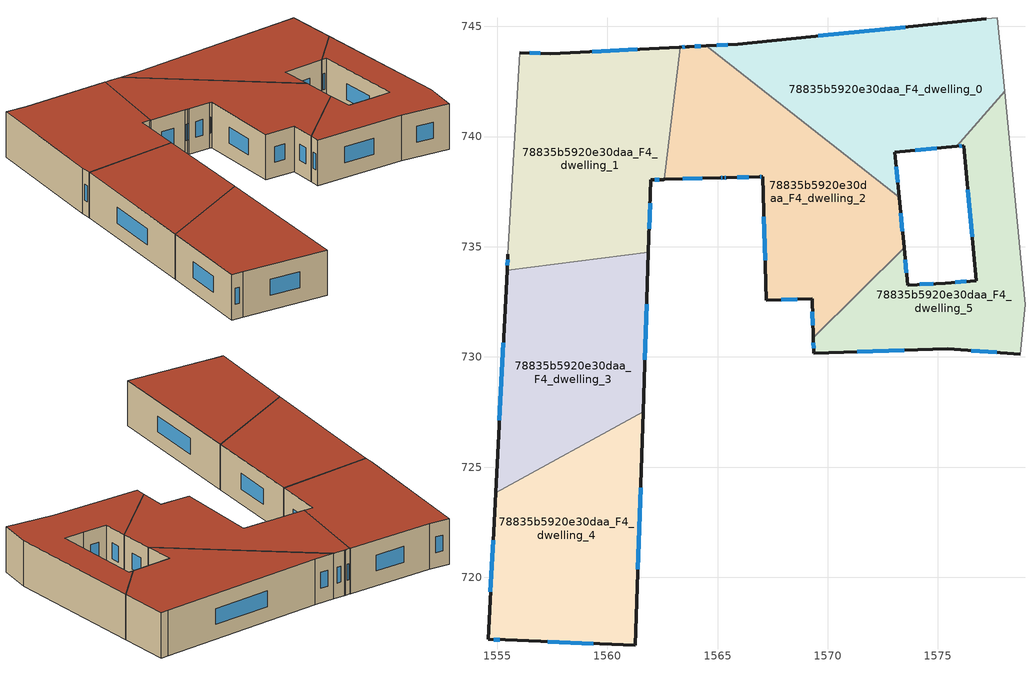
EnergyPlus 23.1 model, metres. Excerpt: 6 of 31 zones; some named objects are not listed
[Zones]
78835b5920e30daa_F4_dwelling_0
 floor to 78835b5920e30daa_F3_dwelling_0 (EU_floor_Construction): 1577.7,745.39 1578.02,742.05 1575.85,739.55 1573.05,739.29 1573.25,737.25 1564.5,744.12 1565.91,744.19 1577.19,745.34 z12
 wall outside (EU_wall_Construction): 1577.19,745.34 1565.91,744.19 1564.5,744.12 / 1573.25,737.25 1573.05,739.29 1575.85,739.55 z12:15
 wall adiabatic (EU_wall_Construction): 1578.02,742.05 1577.7,745.39 1577.19,745.34 z12:15
 wall to 78835b5920e30daa_F4_dwelling_5 (EU_wall_Construction): 1575.85,739.55 1578.02,742.05 z12:15
 wall to 78835b5920e30daa_F4_dwelling_2 (EU_wall_Construction): 1564.5,744.12 1573.25,737.25 z12:15
 window (EU_Window_Construction): 1573.52,744.97 1569.58,744.57 / 1573.96,739.38 1574.94,739.47 / 1573.18,737.92 1573.12,738.63 / 1565.45,744.17 1564.96,744.14 z12.98:14.02
 roof outside (EU_roof_Construction): 1575.85,739.55 1578.02,742.05 1577.7,745.39 1577.19,745.34 1565.91,744.19 1564.5,744.12 1573.25,737.25 1573.05,739.29 z15
78835b5920e30daa_F4_dwelling_1
 floor to 78835b5920e30daa_F3_dwelling_1 (EU_floor_Construction): 1563.3,744.06 1562.59,738.05 1562.54,738.05 1561.97,738.03 1561.86,734.75 1555.45,733.93 1555.48,734.65 1556.03,743.81 1557.41,743.75 1563.25,744.06 z12
 wall outside (EU_wall_Construction): 1561.86,734.75 1561.97,738.03 1562.54,738.05 1562.59,738.05 / 1555.48,734.65 1555.45,733.93 / 1563.3,744.06 1563.25,744.06 1557.41,743.75 1556.03,743.81 z12:15
 wall to 78835b5920e30daa_F4_dwelling_3 (EU_wall_Construction): 1555.45,733.93 1561.86,734.75 z12:15
 wall adiabatic (EU_wall_Construction): 1556.03,743.81 1555.48,734.65 z12:15
 wall to 78835b5920e30daa_F4_dwelling_2 (EU_wall_Construction): 1562.59,738.05 1563.3,744.06 z12:15
 window (EU_Window_Construction): 1562.16,738.04 1562.36,738.05 / 1561.9,735.82 1561.94,736.97 / 1555.47,734.42 1555.46,734.17 / 1556.96,743.77 1556.48,743.79 / 1561.35,743.96 1559.31,743.85 z12.98:14.02
 roof outside (EU_roof_Construction): 1561.86,734.75 1561.97,738.03 1562.54,738.05 1562.59,738.05 1563.3,744.06 1563.25,744.06 1557.41,743.75 1556.03,743.81 1555.48,734.65 1555.45,733.93 z15
78835b5920e30daa_F4_dwelling_2
 floor to 78835b5920e30daa_F3_dwelling_2 (EU_floor_Construction): 1573.25,737.25 1573.46,734.96 1569.34,730.86 1569.29,732.63 1567.21,732.57 1567.04,738.18 1566.89,738.18 1565.42,738.14 1565.27,738.13 1565.12,738.13 1562.59,738.05 1563.3,744.06 1563.61,744.08 1563.71,744.08 1564.5,744.12 z12
 wall outside (EU_wall_Construction): 1562.59,738.05 1565.12,738.13 1565.27,738.13 1565.42,738.14 1566.89,738.18 1567.04,738.18 1567.21,732.57 1569.29,732.63 1569.34,730.86 / 1564.5,744.12 1563.71,744.08 1563.61,744.08 1563.3,744.06 / 1573.46,734.96 1573.25,737.25 z12:15
 wall to 78835b5920e30daa_F4_dwelling_5 (EU_wall_Construction): 1569.34,730.86 1573.46,734.96 z12:15
 window (EU_Window_Construction): 1565.32,738.13 1565.37,738.13 / 1565.17,738.13 1565.22,738.13 / 1563.41,738.08 1564.3,738.1 / 1563.51,744.07 1563.4,744.06 / 1564.24,744.11 1563.96,744.09 / 1573.39,735.71 1573.32,736.51 / 1569.31,732.06 1569.33,731.44 / 1567.89,732.59 1568.62,732.61 / 1567.1,736.36 1567.16,734.4 / 1566.94,738.18 1566.99,738.18 / 1565.9,738.15 1566.41,738.17 z12.98:14.02
 roof outside (EU_roof_Construction): 1573.46,734.96 1573.25,737.25 1564.5,744.12 1563.71,744.08 1563.61,744.08 1563.3,744.06 1562.59,738.05 1565.12,738.13 1565.27,738.13 1565.42,738.14 1566.89,738.18 1567.04,738.18 1567.21,732.57 1569.29,732.63 1569.34,730.86 z15
78835b5920e30daa_F4_dwelling_3
 floor to 78835b5920e30daa_F3_dwelling_3 (EU_floor_Construction): 1561.86,734.75 1561.62,727.51 1554.93,723.83 1555.45,733.93 z12
 wall outside (EU_wall_Construction): 1561.62,727.51 1561.86,734.75 / 1555.45,733.93 1554.93,723.83 z12:15
 wall to 78835b5920e30daa_F4_dwelling_4 (EU_wall_Construction): 1554.93,723.83 1561.62,727.51 z12:15
 window (EU_Window_Construction): 1561.7,729.86 1561.79,732.39 / 1555.28,730.65 1555.09,727.12 z12.98:14.02
 roof outside (EU_roof_Construction): 1561.62,727.51 1561.86,734.75 1555.45,733.93 1554.93,723.83 z15
78835b5920e30daa_F4_dwelling_4
 floor to 78835b5920e30daa_F3_dwelling_4 (EU_floor_Construction): 1561.62,727.51 1561.27,716.92 1555.37,717.16 1554.58,717.18 1554.93,723.83 z12
 wall outside (EU_wall_Construction): 1554.93,723.83 1554.58,717.18 1555.37,717.16 1561.27,716.92 1561.62,727.51 z12:15
 window (EU_Window_Construction): 1554.81,721.67 1554.69,719.35 / 1561.39,720.36 1561.51,724.06 / 1557.29,717.08 1559.35,716.99 / 1554.84,717.18 1555.12,717.16 z12.98:14.02
 roof outside (EU_roof_Construction): 1561.27,716.92 1561.62,727.51 1554.93,723.83 1554.58,717.18 1555.37,717.16 z15
78835b5920e30daa_F4_dwelling_5
 floor to 78835b5920e30daa_F3_dwelling_5 (EU_floor_Construction): 1578.02,742.05 1578.95,732.37 1578.73,730.12 1575.45,730.36 1569.36,730.17 1569.34,730.86 1573.46,734.96 1573.62,733.26 1575.34,733.34 1576.73,733.46 1576.18,739.58 1575.85,739.55 z12
 wall outside (EU_wall_Construction): 1569.34,730.86 1569.36,730.17 1575.45,730.36 1578.73,730.12 / 1575.85,739.55 1576.18,739.58 1576.73,733.46 1575.34,733.34 1573.62,733.26 1573.46,734.96 z12:15
 wall adiabatic (EU_wall_Construction): 1578.73,730.12 1578.95,732.37 1578.02,742.05 z12:15
 window (EU_Window_Construction): 1569.35,730.64 1569.36,730.4 / 1573.57,733.82 1573.51,734.41 / 1574.78,733.32 1574.18,733.29 / 1576.28,733.42 1575.8,733.38 / 1576.36,737.59 1576.55,735.45 / 1575.96,739.56 1576.08,739.57 / 1576.52,730.29 1577.67,730.2 / 1571.34,730.24 1573.47,730.3 z12.98:14.02
 roof outside (EU_roof_Construction): 1578.73,730.12 1578.95,732.37 1578.02,742.05 1575.85,739.55 1576.18,739.58 1576.73,733.46 1575.34,733.34 1573.62,733.26 1573.46,734.96 1569.34,730.86 1569.36,730.17 1575.45,730.36 z15
[Building]
EU S2 Campaign: North Axis=0; Terrain=City; Solar Distribution=FullExterior
[Site:Location]
Bologna: Latitude=44.5; Longitude=11.25; Time Zone=1; Elevation=37
[SizingPeriod:WeatherFileDays]
AnnualSizingPeriod: Begin Month=1; Begin Day of Month=1; End Month=12; End Day of Month=31; Day of Week for Start Day=Monday; Use Weather File Daylight Saving Period=No; Use Weather File Rain and Snow Indicators=No
[MATERIAL]
EU_InternalMass_Material: Roughness=MediumRough; Thickness=0.1; Conductivity=1; Density=1800; Specific Heat=900; Thermal Absorptance=0.9; Solar Absorptance=0.7; Visible Absorptance=0.7
[MATERIAL:NOMASS] Roughness=MediumRough; Thermal Absorptance=0.9; Solar Absorptance=0.7; Visible Absorptance=0.7
Name | Thermal Resistance
EU_wall_NoMass | 0.905828
EU_roof_NoMass | 0.37593
EU_floor_NoMass | 0.67114
[WINDOWMATERIAL:SIMPLEGLAZINGSYSTEM]
EU_Window_SimpleGlazing: UFactor=4.52486; Solar Heat Gain Coefficient=0.85; Visible Transmittance=0.85
[CONSTRUCTION]
EU_wall_Construction: EU_wall_NoMass
EU_roof_Construction: EU_roof_NoMass
EU_floor_Construction: EU_floor_NoMass
EU_Window_Construction: EU_Window_SimpleGlazing
EU_InternalMass_Construction: EU_InternalMass_Material
[ZONE] Type=1; Multiplier=1; Ceiling Height=autocalculate; Floor Area=autocalculate; Part of Total Floor Area=Yes
Name | Volume
78835b5920e30daa_F4_dwelling_0 | 171.428
78835b5920e30daa_F4_dwelling_1 | 194.313
78835b5920e30daa_F4_dwelling_2 | 194.894
78835b5920e30daa_F4_dwelling_3 | 168.003
78835b5920e30daa_F4_dwelling_4 | 171.349
78835b5920e30daa_F4_dwelling_5 | 131.267
[INTERNALMASS] Construction=EU_InternalMass_Construction
Name | Zone or ZoneList | Surface Area
78835b5920e30daa_F4_dwelling_0_EU_InternalMass | 78835b5920e30daa_F4_dwelling_0 | 57.1494
78835b5920e30daa_F4_dwelling_1_EU_InternalMass | 78835b5920e30daa_F4_dwelling_1 | 64.7719
78835b5920e30daa_F4_dwelling_2_EU_InternalMass | 78835b5920e30daa_F4_dwelling_2 | 64.9533
78835b5920e30daa_F4_dwelling_3_EU_InternalMass | 78835b5920e30daa_F4_dwelling_3 | 56.0052
78835b5920e30daa_F4_dwelling_4_EU_InternalMass | 78835b5920e30daa_F4_dwelling_4 | 57.113
78835b5920e30daa_F4_dwelling_5_EU_InternalMass | 78835b5920e30daa_F4_dwelling_5 | 43.7561
[OTHEREQUIPMENT] Fuel Type=Electricity; Design Level Calculation Method=Watts/Area; Power per Zone Floor Area=1; Fraction Latent=0; Fraction Radiant=0; Fraction Lost=0; Carbon Dioxide Generation Rate=0; EndUse Subcategory=EU_Step8_InternalGains
Name | Zone or ZoneList or Space or SpaceList | Schedule
EU_Step8_InternalGain_78835b5920e30daa_F4_dwelling_0_f000 | 78835b5920e30daa_F4_dwelling_0 | EU_Step8_GainSchedule_78835b5920e30daa_F4_dwelling_0_f000
EU_Step8_InternalGain_78835b5920e30daa_F4_dwelling_1_f000 | 78835b5920e30daa_F4_dwelling_1 | EU_Step8_GainSchedule_78835b5920e30daa_F4_dwelling_1_f000
EU_Step8_InternalGain_78835b5920e30daa_F4_dwelling_2_f000 | 78835b5920e30daa_F4_dwelling_2 | EU_Step8_GainSchedule_78835b5920e30daa_F4_dwelling_2_f000
EU_Step8_InternalGain_78835b5920e30daa_F4_dwelling_3_f000 | 78835b5920e30daa_F4_dwelling_3 | EU_Step8_GainSchedule_78835b5920e30daa_F4_dwelling_3_f000
EU_Step8_InternalGain_78835b5920e30daa_F4_dwelling_4_f000 | 78835b5920e30daa_F4_dwelling_4 | EU_Step8_GainSchedule_78835b5920e30daa_F4_dwelling_4_f000
EU_Step8_InternalGain_78835b5920e30daa_F4_dwelling_5_f000 | 78835b5920e30daa_F4_dwelling_5 | EU_Step8_GainSchedule_78835b5920e30daa_F4_dwelling_5_f000
[ZONEVENTILATION:DESIGNFLOWRATE] Schedule=EU_AlwaysOn; Design Flow Rate Calculation Method=AirChanges/Hour; Air Changes per Hour=0.73129; Ventilation Type=Natural; Fan Pressure Rise=0; Fan Total Efficiency=1; Constant Term Coefficient=1; Temperature Term Coefficient=0; Velocity Term Coefficient=0; Velocity Squared Term Coefficient=0; Minimum Indoor Temperature=-100; Maximum Indoor Temperature=100; Delta Temperature=-100; Minimum Outdoor Temperature=-100; Maximum Outdoor Temperature=100; Maximum Wind Speed=40
Name | Zone or ZoneList or Space or SpaceList
EU_ConstantAir_78835b5920e30daa_F4_dwelling_0 | 78835b5920e30daa_F4_dwelling_0
EU_ConstantAir_78835b5920e30daa_F4_dwelling_1 | 78835b5920e30daa_F4_dwelling_1
EU_ConstantAir_78835b5920e30daa_F4_dwelling_2 | 78835b5920e30daa_F4_dwelling_2
EU_ConstantAir_78835b5920e30daa_F4_dwelling_3 | 78835b5920e30daa_F4_dwelling_3
EU_ConstantAir_78835b5920e30daa_F4_dwelling_4 | 78835b5920e30daa_F4_dwelling_4
EU_ConstantAir_78835b5920e30daa_F4_dwelling_5 | 78835b5920e30daa_F4_dwelling_5
[HVACTEMPLATE:ZONE:IDEALLOADSAIRSYSTEM] System Availability Schedule=EU_AlwaysOn; Maximum Heating Supply Air Temperature=50; Minimum Cooling Supply Air Temperature=13; Maximum Heating Supply Air Humidity Ratio=0.0156; Minimum Cooling Supply Air Humidity Ratio=0.0077; Heating Limit=NoLimit; Cooling Limit=NoLimit; Heating Availability Schedule=EU_AlwaysOn; Cooling Availability Schedule=EU_CoolingOff; Dehumidification Control Type=ConstantSensibleHeatRatio; Cooling Sensible Heat Ratio=0.7; Dehumidification Setpoint=60; Humidification Control Type=None; Humidification Setpoint=30; Outdoor Air Method=None; Outdoor Air Flow Rate per Person=0.00944; Outdoor Air Flow Rate per Zone Floor Area=0; Outdoor Air Flow Rate per Zone=0; Demand Controlled Ventilation Type=None; Outdoor Air Economizer Type=NoEconomizer; Heat Recovery Type=None; Sensible Heat Recovery Effectiveness=0.7; Latent Heat Recovery Effectiveness=0.65
Name | Template Thermostat
78835b5920e30daa_F4_dwelling_0 | EU_HeatOnly_78835b5920e30daa_F4_dwelling_0
78835b5920e30daa_F4_dwelling_1 | EU_HeatOnly_78835b5920e30daa_F4_dwelling_1
78835b5920e30daa_F4_dwelling_2 | EU_HeatOnly_78835b5920e30daa_F4_dwelling_2
78835b5920e30daa_F4_dwelling_3 | EU_HeatOnly_78835b5920e30daa_F4_dwelling_3
78835b5920e30daa_F4_dwelling_4 | EU_HeatOnly_78835b5920e30daa_F4_dwelling_4
78835b5920e30daa_F4_dwelling_5 | EU_HeatOnly_78835b5920e30daa_F4_dwelling_5
[SIZING:ZONE] Zone Cooling Design Supply Air Temperature Input Method=SupplyAirTemperature; Zone Cooling Design Supply Air Temperature=13; Zone Heating Design Supply Air Temperature Input Method=SupplyAirTemperature; Zone Heating Design Supply Air Temperature=50; Zone Cooling Design Supply Air Humidity Ratio=0.008; Zone Heating Design Supply Air Humidity Ratio=0.008; Cooling Design Air Flow Method=DesignDay; Cooling Design Air Flow Rate=0; Cooling Minimum Air Flow per Zone Floor Area=0.000762; Cooling Minimum Air Flow=0; Cooling Minimum Air Flow Fraction=0.2; Heating Design Air Flow Method=DesignDay; Heating Design Air Flow Rate=0; Heating Maximum Air Flow per Zone Floor Area=0.002032; Heating Maximum Air Flow=0.141576; Heating Maximum Air Flow Fraction=0.3; Account for Dedicated Outdoor Air System=No; Dedicated Outdoor Air System Control Strategy=NeutralSupplyAir; Dedicated Outdoor Air Low Setpoint Temperature for Design=autosize; Dedicated Outdoor Air High Setpoint Temperature for Design=autosize; Zone Load Sizing Method=Sensible Load Only No Latent Load; Zone Latent Cooling Design Supply Air Humidity Ratio Input Method=HumidityRatioDifference; Zone Cooling Design Supply Air Humidity Ratio Difference=0.005; Zone Latent Heating Design Supply Air Humidity Ratio Input Method=HumidityRatioDifference; Zone Humidification Design Supply Air Humidity Ratio Difference=0.005
78835b5920e30daa_F4_dwelling_0; 78835b5920e30daa_F4_dwelling_1; 78835b5920e30daa_F4_dwelling_2; 78835b5920e30daa_F4_dwelling_3; 78835b5920e30daa_F4_dwelling_4; 78835b5920e30daa_F4_dwelling_5
[SCHEDULE:CONSTANT]
Name | Hourly Value
EU_AlwaysOn | 1
EU_CoolingOff | 0
[SCHEDULE:FILE] Column Number=1; Rows to Skip at Top=0; Number of Hours of Data=8760; Column Separator=Comma; Interpolate to Timestep=No; Minutes per Item=60; Adjust Schedule for Daylight Savings=Yes
Name | File
EU_Step8_GainSchedule_78835b5920e30daa_F4_dwelling_0_f000 | ../../schedules/78835b5920e30daa/78835b5920e30daa_F4_dwelling_0_f000_gain.csv
EU_Step8_GainSchedule_78835b5920e30daa_F4_dwelling_1_f000 | ../../schedules/78835b5920e30daa/78835b5920e30daa_F4_dwelling_1_f000_gain.csv
EU_Step8_GainSchedule_78835b5920e30daa_F4_dwelling_2_f000 | ../../schedules/78835b5920e30daa/78835b5920e30daa_F4_dwelling_2_f000_gain.csv
EU_Step8_GainSchedule_78835b5920e30daa_F4_dwelling_3_f000 | ../../schedules/78835b5920e30daa/78835b5920e30daa_F4_dwelling_3_f000_gain.csv
EU_Step8_GainSchedule_78835b5920e30daa_F4_dwelling_4_f000 | ../../schedules/78835b5920e30daa/78835b5920e30daa_F4_dwelling_4_f000_gain.csv
EU_Step8_GainSchedule_78835b5920e30daa_F4_dwelling_5_f000 | ../../schedules/78835b5920e30daa/78835b5920e30daa_F4_dwelling_5_f000_gain.csv
